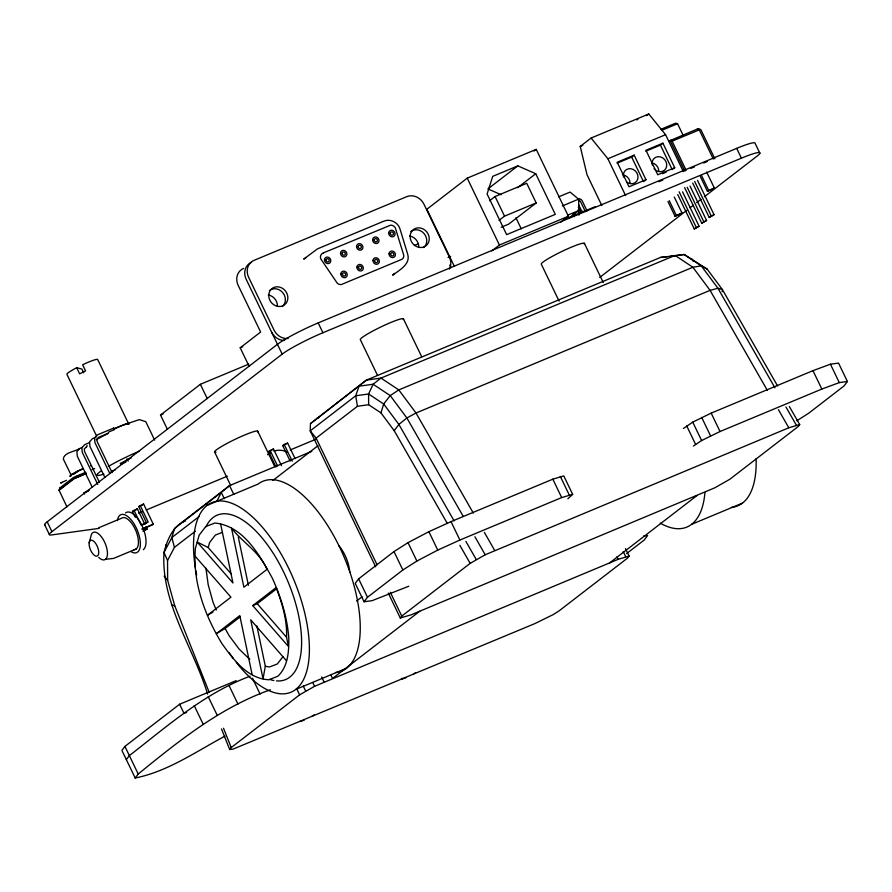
<?xml version="1.0" encoding="UTF-8"?>
<svg xmlns="http://www.w3.org/2000/svg" width="892" height="892" viewBox="0 0 892 892"><rect width="100%" height="100%" fill="white"/><g stroke="black" fill="none" stroke-linecap="round" stroke-linejoin="round"><path stroke-width="1.34" d="M777.601 385.98L722.364 289.532L707.144 269.083L684.164 254.499L660.504 257.442L366.422 380.103L310.449 423.633L310.226 430.858L375.677 566.866M286.555 637.267C287.335 620.152 282.095 603.371 276.163 587.549L252.737 605.612L288.495 646.555L286.555 637.267L257.253 603.717L252.737 605.612M722.286 291.695L722.364 289.532L717.926 288.239L710.088 290.368L416.007 413.018L406.875 417.98L398.891 424.447L394.197 430.68L447.383 523.548M66.933 506.834L58.928 489.987L73.133 479.037L86.323 473.317M60.154 489.496L74.159 478.647L86.334 473.485M71.449 475.715L63.31 459.012C63.968 452.356 75.095 451.675 79.488 448.587M96.659 436.166L66.844 374.205A17.126 1.817 -25.7 0 1 76.69 367.705L79.644 373.837L85.576 370.882L82.633 364.75A17.126 1.817 -25.7 0 1 97.73 359.643L128.738 424.079A17.126 1.817 -25.7 0 0 113.641 429.186L113.819 428.015L97.34 434.895L94.519 438.017L94.909 442.543L109.805 473.485M256.896 625.972L265.325 666.257L263.029 678.812L250.685 619.806L286.455 660.749M311.754 451.341L229.556 485.616L181.667 522.534C171.632 529.146 166.771 541.199 164.005 552.482C160.75 603.137 193.441 647.358 207.624 694.121M89.167 542.749A8.563 3.824 67.4 0 1 97.038 545.793A8.563 3.824 67.4 0 1 95.567 556.039A8.563 3.824 67.4 0 1 89.167 542.749L90.861 536.605A14.83 6.623 67.4 0 1 100.216 535.401A14.83 6.623 67.4 0 1 107.43 554.556A14.83 6.623 67.4 0 1 98.7 557.4M231.084 573.757L208.193 547.543L209.631 542.481L215.34 535.066L222.052 532.479M394.197 430.68L380.962 412.896L383.672 403.998L390.205 395.591L398.802 389.916L692.883 267.254L701.257 265.849L707.144 269.083M86.412 447.059L87.104 445.487M216.7 501.549L221.261 492.395L229.556 485.616L233.771 494.369M209.141 692.17L174.754 605.824L167.64 580.268L167.54 560.522L174.453 547.342L195.315 531.253M96.224 439.734L107.899 433.434L108.98 431.884L114.555 429.554L113.819 428.015M66.51 480.309L60.611 482.996L62.44 482.449M77.225 472.058L71.327 474.734L74.727 473.474M73.334 478.09L73.679 478.335M236.202 680.641L179.615 704.245L124.925 746.403L121.903 750.406L135.194 778.014C167.774 771.513 196.039 751.599 224.951 736.134M126.329 759.605L129.351 755.613C167.451 726.088 204.212 693.363 250.016 676.214M135.194 778.014L138.215 774.022C178.868 740.918 220.324 707.49 270.376 689.772M567.87 498.806L572.642 494.335L563.777 475.915L552.828 479.171L451.029 521.63L428.896 531.688L408.023 542.648L393.996 551.579L358.629 578.852L355.217 583.368L364.07 601.777L372.176 600.651L408.792 586.211M364.07 601.777L367.493 597.261L402.861 569.988L416.887 561.057L437.76 550.096L459.882 540.039L561.681 497.58L572.642 494.335M388.288 593.068L400.296 618.022L401.768 616.093L470.173 563.354L485.215 554.757L788.796 427.781L799.7 424.57L789.342 406.484M625.504 548.602L629.105 556.084L627.645 558.024L559.228 610.764L553.174 614.621L534.698 623.675L233.147 749.09L229.701 749.548L221.495 728.92M683.428 428.506L692.749 422.128L711.18 413.119L812.969 370.659L830.43 364.204L838.536 363.089L847.4 381.497L843.988 386.002L808.609 413.275L796.924 420.723M229.701 749.548L231.218 747.574L299.634 694.835L314.586 686.305L618.156 559.329L629.105 556.084M799.7 424.57L798.195 426.532L729.779 479.283L714.827 487.801L411.257 614.778L400.296 618.022M283.076 656.523L277.367 663.938L269.54 666.971L265.325 666.257M394.42 273.443L392.67 275.204C399.148 270.231 410.822 264.355 407.666 254.142L400.04 229.099C398.1 222.353 390.228 218.384 383.75 221.227L317.496 248.857L303.681 259.126L306.291 257.498M73.345 474.254L77.046 471.556L83.001 469.002M249.069 366.211L240.204 347.791L260.631 332.047L238.186 285.407A13.703 12.165 52.4 0 1 243.594 268.414M560.789 222.141L568.416 216.254L536.226 149.365L467.23 178.144L426.878 209.252L454.296 266.24M167.406 429.353L160.515 415.036L200.365 384.307L248.801 364.103M84.629 494.09L84.038 492.863L89.178 490.299M45.057 525.165A34.242 3.635 -25.7 0 1 47.209 521.82L277.468 344.312A34.242 3.635 -25.7 0 1 318.199 322.915L736.692 148.362A34.242 3.635 -25.7 0 1 755.134 143.389L759.861 153.212M534.052 151.049L536.226 149.365M517.828 165.879L492.718 176.36L487.099 194.021L506.656 234.652L555.292 214.37L535.735 173.739L517.828 165.879L487.935 188.926L501.07 194.69M99.101 528.365L51.413 534.977A34.242 3.635 -25.7 0 1 51.937 531.643L282.184 354.135A34.242 3.635 -25.7 0 1 322.915 332.738L741.419 158.174A34.242 3.635 -25.7 0 1 757.241 155.989L704.368 196.753M489.585 200.745L495.071 196.519L526.737 183.306L536.192 202.952L508.786 224.07L501.192 227.248M517.583 187.733L535.735 173.739M601.821 205.506L587.048 174.821L580.224 146.433L591.095 138.048L648.785 113.986L665.588 134.692L683.305 171.509M499.041 220.38L504.526 216.154L536.192 202.952M135.316 517.293L132.473 511.384L137.357 508.808L144.816 524.295M146.667 523.147L138.695 506.578L143.59 504.013L153.335 524.262L142.843 529.168M646.611 115.659L648.785 113.986M135.863 509.968L137.357 508.808M142.096 505.162L143.59 504.013M491.793 250.92L499.42 245.032L568.416 216.254M145.953 526.681L147.102 529.067L143.043 531.286M631.67 157.081L634.167 155.163L645.975 179.716L643.489 181.633L631.67 157.081L617.13 163.147M645.875 151.161L660.414 145.095L662.901 143.177L674.72 167.729L673.059 169.001M569.219 217.994L578.953 210.49L578.596 199.15L570.088 192.081L558.637 196.853M668.71 141.192L697.89 128.805L699.25 129.864L713.277 159.01M275.996 466.951L268.592 451.564L273.487 448.988L281.504 465.669M273.487 448.988L268.592 451.564M310.449 423.633L366.422 380.103L380.973 378.085L675.054 255.424L692.883 267.254L710.088 290.368L767.388 390.417M290.134 461.053L282.731 445.666L284.225 444.506L287.625 443.101L295.074 458.577M287.625 443.101L282.731 445.666M697.89 128.805L697.265 129.284L698.681 128.693L700.833 129.641L714.86 158.787M199.172 516.468L171.855 537.53L164.005 552.482L167.54 560.522M377.037 564.703L316.114 438.128L357.436 406.273L368.63 404.723L380.962 412.896M272.919 480.442L317.976 445.699M667.974 201.592L675.066 216.321L681.967 212.998L674.285 197.043M700.365 176.627L707.445 191.356L714.347 188.034L706.665 172.078M681.967 212.998L675.066 216.321M714.347 188.034L707.445 191.356M599.703 277.445L686.74 210.345M690.04 207.791L693.352 205.249M696.652 202.696L701.056 199.306M677.73 194.567L694.277 228.932L699.094 226.222L682.558 191.858M684.621 187.588L701.748 223.178L706.564 220.458L690.029 186.094M692.683 183.05L709.218 217.414L714.046 214.693L697.499 180.329M699.094 226.222L694.277 228.932M706.564 220.458L701.748 223.178M714.046 214.693L709.218 217.414M267.299 569.141L243.873 587.204L231.53 528.187C242.535 542.459 259.516 551.836 266.92 569.319M252.124 674.597L239.792 615.591L216.366 633.654L225.119 628.492L240.048 616.985M257.253 603.717L276.453 588.921M356.566 601.041L362.063 596.804M419.742 611.243L332.549 678.455L330.776 674.776M693.396 446.067L701.603 440.537L720.034 431.527L821.833 389.068L839.294 382.612L847.4 381.497M609.671 562.874L696.853 495.651M626.608 553.586L644.202 540.028L647.614 535.512L643.556 536.081M212.976 612.024L207.501 615.235L230.928 597.183L195.158 556.229M75.831 476.674L79.243 475.414M580.224 146.433L582.788 145.363M660.994 129.273L675.534 123.207L677.563 123.743L682.993 135.038M661.808 130.321L677.563 123.743M591.095 138.048L607.898 158.754L665.588 134.692M414.39 245.49L418.214 243.884M634.167 155.163L617.197 162.244L629.005 186.785L645.975 179.716M662.901 143.177L645.942 150.257L657.75 174.799L674.72 167.729M670.739 140.122L672.111 141.181L699.25 129.864M562.373 205.918L578.596 199.15M448.063 257.509L450.605 256.45M240.204 347.791L242.747 346.732M662.533 173.684L666.168 172.167M567.502 215.273L578.953 210.49M578.975 215.195L578.819 212.508L580.525 211.805L578.295 207.189M563.343 219.967L595.477 206.565M658.943 181.667L662.789 180.061M690.91 168.343L694.489 166.849M703.732 162.991L707.311 161.497M95.979 437.225L92.367 438.73L89.546 441.852L89.925 446.379L104.821 477.332M107.899 433.434L98.521 437.348L96.96 439.076L97.172 441.596L112.069 472.548M89.501 442.644L84.684 444.651L81.863 447.773L82.254 452.3L97.752 484.479M82.242 447.438L79.711 448.486L76.89 451.608L77.269 456.135L92.166 487.088M160.515 415.036L163.058 413.966M86.68 446.769L84.305 448.832L84.517 451.352L99.413 482.304M85.744 472.258L73.568 477.421L59.563 488.214L62.395 487.11M92.099 469.605L94.641 468.545M131.202 457.942L120.253 463.461L121.089 464.063L125.805 462.101M84.038 492.863L87.996 491.213M316.749 418.404L319.314 417.333M138.695 506.578L140.958 505.63M132.473 511.384L134.737 510.436M98.789 527.741L121.412 518.308A17.126 7.649 67.4 0 1 136.208 531.599A17.126 7.649 67.4 0 1 133.588 549.706M138.583 513.19L142.441 511.584M146.299 509.979L227.259 476.205M290.235 449.936L315.935 439.221M141.003 524.987L148.161 521.998L140.189 505.43M141.895 525.143L145.474 523.649M141.761 529.09L153.335 524.262M143.244 530.673L147.102 529.067M207.145 505.329L258.044 484.1A102.736 45.905 67.4 0 1 345.171 559.607A102.736 45.905 67.4 0 1 335.459 672.523M181.667 522.534L185.525 520.928M136.175 548.993L113.552 558.425L105.49 559.317M186.618 712.373L184.042 713.444L179.615 704.245M295.743 689.438L346.642 668.208M691.623 524.318L742.523 503.088M124.969 424.458L139.319 419.608L145.786 421.682L154.639 440.09M58.905 490.154L59.719 489.875M670.059 256.461L684.164 254.499L701.257 265.849L717.926 288.239L774.958 387.83M660.504 257.442L667.327 256.74M172.201 605.177L174.754 605.824M76.69 367.705L81.941 369.098L83.714 372.789M208.193 547.543L197.199 542.035L232.968 582.989L220.625 523.972M583.234 211.917L581.417 210.512L578.64 204.747M249.782 659.333L239.212 649.186L229.11 635.662L225.119 628.492M164.128 576.165L167.64 580.268M316.114 438.128L310.226 430.858L355.718 395.78L368.597 393.985L383.672 403.998L398.891 424.447L454.139 520.906M785.952 407.031L796.266 425.027M778.437 409.696L788.796 427.781M473.306 513.078L416.007 413.018L398.802 389.916L380.973 378.085L373.112 384.24L368.597 393.985L368.63 404.723M484.356 532.357L494.703 550.442M463.227 516.368L406.875 417.98L390.205 395.591L373.112 384.24L359.008 386.203L355.718 395.78L357.436 406.273M474.901 536.761L485.215 554.757M465.88 541.399L476.228 559.485M459.815 545.257L470.173 563.354M692.058 259.07L693.207 261.278M736.692 148.362L741.419 158.174M830.43 364.204L839.294 382.612M812.969 370.659L821.833 389.068M701.603 175.668L708.694 190.397M694.678 181.511L711.214 215.875M672.111 141.181L686.138 170.327M670.126 140.613L684.889 171.286M687.197 187.275L703.743 221.64M660.414 145.095L672.222 169.647M679.135 191.802L696.262 227.404M669.223 200.633L676.314 215.362M607.898 158.754L625.615 195.571M711.18 413.119L720.034 431.527M701.692 417.434L710.556 435.842M692.749 422.128L701.603 440.537M587.081 210.958L582.275 200.968A3.579 3.178 52.4 0 0 577.782 198.994M585.386 211.66L580.569 201.67A1.516 1.349 52.4 0 0 578.663 200.834M686.74 425.963L695.593 444.372M577.715 210.2L578.819 212.508M573.98 213.088L575.084 215.396M573.088 214.37L574.192 216.678M584.371 243.293L603.271 282.574M559.094 301.139L541.366 264.322A23.973 2.542 -25.7 0 1 563.354 250.752A23.973 2.542 -25.7 0 1 584.249 244.096M515.91 217.715L521.251 228.798M495.071 196.519L504.526 216.154M467.23 178.144L499.42 245.032M623.229 551.568L625.638 556.563M616.952 556.831L618.156 559.329M560.31 476.406L569.163 494.815M449.824 265.047L451.006 267.511M552.828 479.171L561.681 497.58M403.396 318.778L421.715 356.822M451.029 521.63L459.882 540.039M377.528 375.398L360.401 339.796A23.973 2.542 -25.7 0 1 382.378 326.238A23.973 2.542 -25.7 0 1 403.273 319.57M428.896 531.688L437.76 550.096M318.199 322.915L322.915 332.738M408.023 542.648L416.887 561.057M393.996 551.579L402.861 569.988M282.184 354.135L246.159 279.263A13.703 12.165 52.4 0 1 251.555 262.27M390.306 592.277L401.768 616.093M358.629 578.852L367.493 597.261M284.225 444.506L292.253 461.186M270.086 450.404L277.546 465.892M257.676 431.126L274.803 466.717M200.365 384.307L207.256 398.624M214.671 452.144L230.615 485.281M321.666 676.995L324.064 681.99M224.271 498.65L221.261 492.395L174.498 528.454L171.855 537.53L174.453 547.342M312.78 682.547L314.586 686.305M303.235 686.015L305.644 690.999M296.612 688.568L299.634 694.835M252.425 678.11L260.107 694.065M126.999 458.689L128.158 461.119M229.11 685.703L237.974 704.122M133.967 510.224L140.802 524.429M208.237 696.674L217.102 715.083M194.211 705.605L203.075 724.014M47.209 521.82L51.937 531.643M44.6 524.596L49.328 534.419M124.925 746.403L138.215 774.022M216.254 610.083L213.065 602.312L208.193 584.751L205.929 568.204M223.513 728.251L231.218 747.574M238.287 536.973L248.4 585.308M165.968 544.711L165.979 547.365M115.124 469.917A33.562 3.568 -25.7 0 1 111.199 471.511M103.885 474.131A33.562 3.568 -25.7 0 1 101.432 470.753M108.356 466.427A33.562 3.568 -25.7 0 1 139.531 451.096M113.652 429.097A17.807 1.895 -25.7 0 1 129.362 423.778M636.721 119.796A10.269 1.093 -25.7 0 1 637.88 119.528M623.53 176.984A7.861 6.98 52.4 0 1 630.99 168.744A7.861 6.98 52.4 0 1 637.668 179.259A7.861 6.98 52.4 0 1 626.753 182.068M623.062 174.854A7.861 6.98 52.4 0 1 630.075 183.484M652.275 164.998A7.861 6.98 52.4 0 1 660.37 156.88A7.861 6.98 52.4 0 1 665.923 168.421A7.861 6.98 52.4 0 1 654.037 168.644M651.807 162.868A7.861 6.98 52.4 0 1 658.809 171.498M269.351 290.602A10.269 9.132 52.4 0 1 282.864 292.777A10.269 9.132 52.4 0 1 282.296 306.547M268.258 294.973A10.269 9.132 52.4 0 1 277.412 306.257M410.733 231.63A10.269 9.132 52.4 0 1 424.257 233.804A10.269 9.132 52.4 0 1 423.678 247.575M409.64 236.012A10.269 9.132 52.4 0 1 418.794 247.285M284.548 340.465A13.703 12.165 52.4 0 1 271.558 332.036M288.138 338.481A13.703 12.165 52.4 0 1 274.045 330.118L248.645 277.345A13.703 12.165 52.4 0 1 254.053 260.353L406.752 196.664A13.703 12.165 52.4 0 1 423.968 204.212L449.367 256.996A13.703 12.165 52.4 0 1 449.378 269.061M216.009 452.233A23.973 2.542 -25.7 0 1 233.827 439.946A23.973 2.542 -25.7 0 1 257.543 431.929M268.013 454.463A20.549 18.253 52.4 0 1 270.231 452.79M273.877 451.084A20.549 18.253 52.4 0 1 287.224 451.943M267.745 454.708A20.549 18.253 52.4 0 1 270.131 453.47M125.582 512.889A20.549 9.176 67.4 0 1 141.917 525.533A20.549 9.176 67.4 0 1 143.311 549.706M117.376 520.593A20.549 9.176 67.4 0 1 129.485 518.029A20.549 9.176 67.4 0 1 140.367 543.072A20.549 9.176 67.4 0 1 130.801 551.468M314.385 714.748A8.563 0.914 -25.7 0 1 311.877 716.343M304.194 720.1A8.563 0.914 -25.7 0 1 299.634 721.45M415.538 672.746A8.563 0.914 -25.7 0 1 413.676 673.884M405.994 677.641A8.563 0.914 -25.7 0 1 402.047 678.188M70.524 476.361A11.986 1.271 -25.7 0 1 82.254 468.88M90.683 465.769A11.986 1.271 -25.7 0 1 91.296 466.204M704.948 492.495A102.736 45.905 67.4 0 1 660.292 523.158M756.104 458.689A102.736 45.905 67.4 0 1 731.34 507.403M205.974 526.782A89.044 39.783 67.4 0 1 285.462 575.909A89.044 39.783 67.4 0 1 276.453 680.886M273.866 680.529A89.044 39.783 67.4 0 1 269.863 679.448M195.426 568.204A102.736 45.905 67.4 0 1 246.526 511.919A102.736 45.905 67.4 0 1 309.167 656.244A102.736 45.905 67.4 0 1 236.313 662.41M233.068 658.14A102.736 45.905 67.4 0 1 229.11 652.52M196.653 574.95A102.736 45.905 67.4 0 1 195.883 570.891M338.659 545.436A23.973 10.715 67.4 0 1 349.753 572.441M195.426 548.268C192.416 581.885 204.647 615.001 221.796 643.4C233.269 659.4 247.329 678.578 268.771 679.771L277.858 676.259C288.25 666.335 288.941 651.238 288.796 637.769C287.101 616.952 280.913 596.871 272.216 577.96C259.617 555.181 243.639 525.99 214.894 523.013L205.796 526.525L199.161 535.144L195.426 548.268M323.35 252.904L321.867 253.83A5.062 4.493 52.4 0 0 320.741 258.858L337.187 283.099A5.084 4.527 52.4 0 0 341.357 284.537L402.158 259.182A5.084 4.527 52.4 0 0 403.775 255.324L395.29 227.772A5.062 4.493 52.4 0 0 390.506 225.197L323.35 252.904M324.454 259.817A3.423 3.044 52.4 0 0 329.115 263.396A3.423 3.044 52.4 0 0 329.349 257.777A3.423 3.044 52.4 0 0 324.454 259.817M340.867 273.9A3.423 3.044 52.4 0 0 345.527 277.479A3.423 3.044 52.4 0 0 345.762 271.848A3.423 3.044 52.4 0 0 340.867 273.9M340.51 253.116A3.423 3.044 52.4 0 0 345.171 256.695A3.423 3.044 52.4 0 0 345.405 251.076A3.423 3.044 52.4 0 0 340.51 253.116M356.934 267.199A3.423 3.044 52.4 0 0 361.594 270.778A3.423 3.044 52.4 0 0 361.829 265.158A3.423 3.044 52.4 0 0 356.934 267.199M356.566 246.415A3.423 3.044 52.4 0 0 361.238 249.994A3.423 3.044 52.4 0 0 361.472 244.375A3.423 3.044 52.4 0 0 356.566 246.415M372.633 239.714A3.423 3.044 52.4 0 0 377.294 243.304A3.423 3.044 52.4 0 0 377.528 237.673A3.423 3.044 52.4 0 0 372.633 239.714M388.689 233.024A3.423 3.044 52.4 0 0 393.361 236.603A3.423 3.044 52.4 0 0 393.595 230.972A3.423 3.044 52.4 0 0 388.689 233.024M389.046 253.796A3.423 3.044 52.4 0 0 393.718 257.375A3.423 3.044 52.4 0 0 393.952 251.756A3.423 3.044 52.4 0 0 389.046 253.796M372.99 260.497A3.423 3.044 52.4 0 0 377.65 264.077A3.423 3.044 52.4 0 0 377.885 258.457A3.423 3.044 52.4 0 0 372.99 260.497M268.748 295.118A10.269 9.132 52.4 0 0 282.742 305.856A10.269 9.132 52.4 0 0 283.444 288.986A10.269 9.132 52.4 0 0 268.748 295.118M410.142 236.146A10.269 9.132 52.4 0 0 424.124 246.883A10.269 9.132 52.4 0 0 424.826 230.013A10.269 9.132 52.4 0 0 410.142 236.146M326.037 260.074A1.717 1.516 52.4 0 0 328.379 261.858A1.717 1.516 52.4 0 0 328.49 259.048A1.717 1.516 52.4 0 0 326.037 260.074M342.104 253.373A1.717 1.516 52.4 0 0 344.435 255.168A1.717 1.516 52.4 0 0 344.557 252.347A1.717 1.516 52.4 0 0 342.104 253.373M358.16 246.671A1.717 1.516 52.4 0 0 360.502 248.467A1.717 1.516 52.4 0 0 360.613 245.657A1.717 1.516 52.4 0 0 358.16 246.671M374.227 239.97A1.717 1.516 52.4 0 0 376.558 241.765A1.717 1.516 52.4 0 0 376.68 238.956A1.717 1.516 52.4 0 0 374.227 239.97M390.283 233.28A1.717 1.516 52.4 0 0 392.625 235.064A1.717 1.516 52.4 0 0 392.736 232.255A1.717 1.516 52.4 0 0 390.283 233.28M390.64 254.053A1.717 1.516 52.4 0 0 392.982 255.848A1.717 1.516 52.4 0 0 393.093 253.027A1.717 1.516 52.4 0 0 390.64 254.053M374.584 260.754A1.717 1.516 52.4 0 0 376.915 262.549A1.717 1.516 52.4 0 0 377.037 259.728A1.717 1.516 52.4 0 0 374.584 260.754M358.517 267.455A1.717 1.516 52.4 0 0 360.859 269.239A1.717 1.516 52.4 0 0 360.97 266.429A1.717 1.516 52.4 0 0 358.517 267.455M342.461 274.156A1.717 1.516 52.4 0 0 344.791 275.94A1.717 1.516 52.4 0 0 344.914 273.13A1.717 1.516 52.4 0 0 342.461 274.156"/></g></svg>
